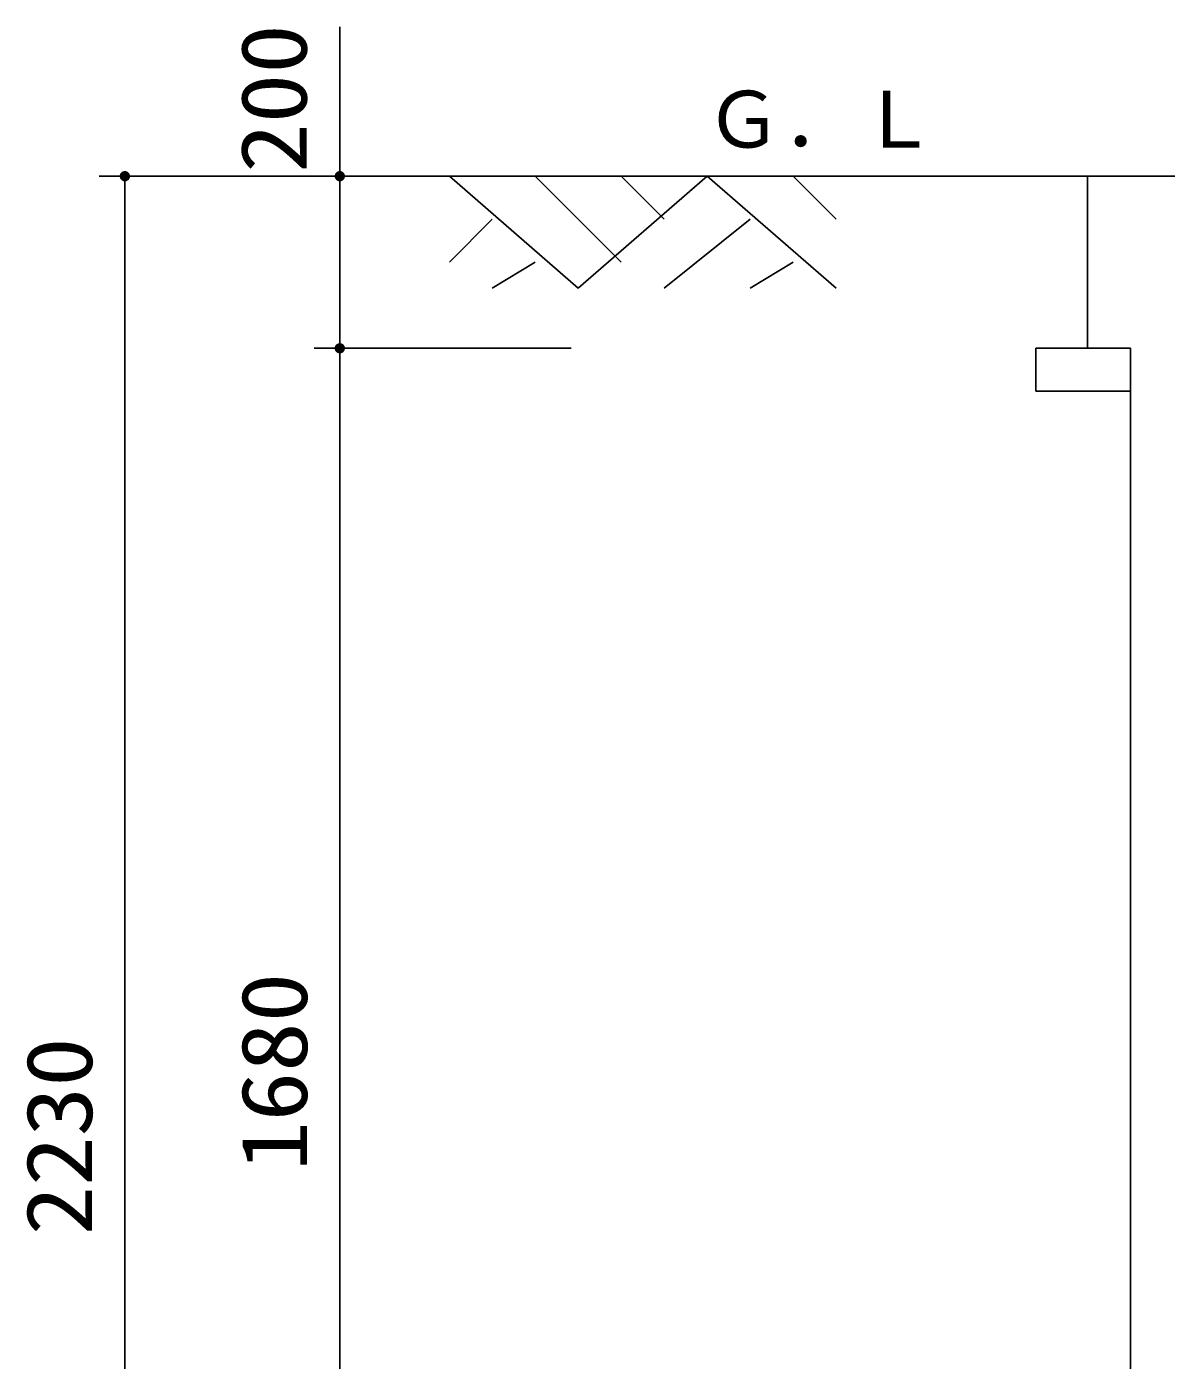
# Model space of a CAD drawing. Units: millimetres, scale not verified. Extents: x -8910 to 8910, y -6308 to 6308.
# Drawn here: x -1189 to 137, y 569 to 2119 of the extents above; entities that cross this region are included whole.
import ezdxf
from ezdxf.enums import TextEntityAlignment as Align

# ---------------------------------------------------------------- set-up
doc = ezdxf.new("R2010")
doc.units = ezdxf.units.MM
doc.header["$LTSCALE"] = 30
doc.layers.add('0-1_製作', color=5, linetype='Continuous', lineweight=25)
doc.layers.add('0-5_空気管', color=3, linetype='Continuous', lineweight=25)
doc.styles.add('ＭＳ ゴシック', font='')
doc.styles.get('ＭＳ ゴシック').set_extended_font_data('MS Gothic')

msp = doc.modelspace()

# ---------------------------------------------------------------- linework, layer by layer
at = {"layer": '0-1_製作', "color": 2}
for p, q in [((-824.84, 1945.36), (-824.84, 2119.18)), ((-1104.84, 1945.36), (-824.84, 1945.36)), ((2148.76, 1945.36), (-1070.3, 1945.36)), ((-854.84, 1945.36), (-555.59, 1945.36)), ((-697.45, 1945.36), (-547.45, 1815.36)), ((-597.45, 1945.36), (-497.45, 1845.37)), ((-497.45, 1945.36), (-447.45, 1895.37)), ((-297.45, 1945.36), (-247.44, 1895.37)), ((44.7, 1945.36), (44.7, 1745.36)), ((-697.45, 1845.37), (-647.45, 1895.37)), ((-447.45, 1815.36), (-347.45, 1895.37)), ((-647.45, 1815.36), (-597.45, 1845.37)), ((-347.45, 1815.36), (-297.45, 1845.37)), ((-854.84, 1745.36), (-555.59, 1745.36)), ((-15.3, 1745.36), (-15.3, 1695.36)), ((-15.3, 1745.36), (94.7, 1745.36)), ((94.7, 1745.36), (94.7, 65.36)), ((-15.3, 1695.36), (94.7, 1695.36))]:
    msp.add_line(p, q, dxfattribs=at)
msp.add_lwpolyline([(-547.45, 1815.36), (-397.45, 1945.36), (-247.44, 1815.36)], dxfattribs=at)
at = {"layer": '0-1_製作'}
for points in [[(-1074.84, 1945.36), (-1080.84, 1945.36), (-1080.83, 1945.74)], [(-1074.84, 1945.36), (-1080.79, 1944.61), (-1080.84, 1945.36)], [(-1074.84, 1945.36), (-1080.83, 1945.74), (-1080.73, 1946.49)], [(-1074.84, 1945.36), (-1080.65, 1943.87), (-1080.79, 1944.61)], [(-1074.84, 1945.36), (-1080.73, 1946.49), (-1080.55, 1947.22)], [(-1074.84, 1945.36), (-1080.42, 1943.15), (-1080.65, 1943.87)], [(-1074.84, 1945.36), (-1080.55, 1947.22), (-1080.27, 1947.92)], [(-1074.84, 1945.36), (-1080.1, 1942.47), (-1080.42, 1943.15)], [(-1074.84, 1951.36), (-1080.27, 1947.92), (-1079.91, 1948.58)], [(-1074.84, 1945.36), (-1080.27, 1947.92), (-1074.84, 1951.36)], [(-1074.84, 1945.36), (-1079.69, 1941.83), (-1080.1, 1942.47)], [(-1074.84, 1951.36), (-1079.91, 1948.58), (-1075.59, 1951.31)], [(-1075.59, 1951.31), (-1079.91, 1948.58), (-1079.46, 1949.19)], [(-1074.84, 1939.36), (-1079.69, 1941.83), (-1074.84, 1945.36)], [(-1074.84, 1939.36), (-1079.21, 1941.25), (-1079.69, 1941.83)], [(-1075.59, 1951.31), (-1079.46, 1949.19), (-1076.33, 1951.17)], [(-1076.33, 1951.17), (-1079.46, 1949.19), (-1078.95, 1949.74)], [(-1074.84, 1939.36), (-1078.66, 1940.74), (-1079.21, 1941.25)], [(-1076.33, 1951.17), (-1078.95, 1949.74), (-1077.05, 1950.94)], [(-1077.05, 1950.94), (-1078.95, 1949.74), (-1078.37, 1950.22)], [(-1074.84, 1939.36), (-1078.05, 1940.3), (-1078.66, 1940.74)], [(-1077.05, 1950.94), (-1078.37, 1950.22), (-1077.73, 1950.62)], [(-1074.84, 1939.36), (-1077.39, 1939.93), (-1078.05, 1940.3)], [(-1074.84, 1939.36), (-1076.69, 1939.65), (-1077.39, 1939.93)], [(-1074.84, 1939.36), (-1075.96, 1939.47), (-1076.69, 1939.65)], [(-1074.84, 1939.36), (-1075.22, 1939.37), (-1075.96, 1939.47)], [(-1074.46, 1951.35), (-1074.84, 1945.36), (-1074.84, 1951.36)], [(-1073.72, 1951.25), (-1074.84, 1945.36), (-1074.46, 1951.35)], [(-1072.99, 1951.07), (-1074.84, 1945.36), (-1073.72, 1951.25)], [(-1072.29, 1950.79), (-1074.84, 1945.36), (-1072.99, 1951.07)], [(-1071.62, 1950.43), (-1074.84, 1945.36), (-1072.29, 1950.79)], [(-1071.02, 1949.98), (-1074.84, 1945.36), (-1071.62, 1950.43)], [(-1070.47, 1949.47), (-1074.84, 1945.36), (-1071.02, 1949.98)], [(-1069.99, 1948.89), (-1074.84, 1945.36), (-1070.47, 1949.47)], [(-1069.58, 1948.25), (-1074.84, 1945.36), (-1069.99, 1948.89)], [(-1069.58, 1948.25), (-1068.84, 1945.36), (-1074.84, 1945.36)], [(-1068.84, 1945.36), (-1074.84, 1939.36), (-1074.84, 1945.36)], [(-1068.85, 1944.98), (-1074.84, 1939.36), (-1068.84, 1945.36)], [(-1068.95, 1944.24), (-1074.84, 1939.36), (-1068.85, 1944.98)], [(-1069.13, 1943.51), (-1074.84, 1939.36), (-1068.95, 1944.24)], [(-1069.41, 1942.81), (-1074.84, 1939.36), (-1069.13, 1943.51)], [(-1069.77, 1942.15), (-1074.84, 1939.36), (-1069.41, 1942.81)], [(-1069.77, 1942.15), (-1074.09, 1939.41), (-1074.84, 1939.36)], [(-1070.22, 1941.54), (-1074.09, 1939.41), (-1069.77, 1942.15)], [(-1070.22, 1941.54), (-1073.35, 1939.55), (-1074.09, 1939.41)], [(-1070.73, 1940.99), (-1073.35, 1939.55), (-1070.22, 1941.54)], [(-1070.73, 1940.99), (-1072.63, 1939.78), (-1073.35, 1939.55)], [(-1071.31, 1940.51), (-1072.63, 1939.78), (-1070.73, 1940.99)], [(-1071.31, 1940.51), (-1071.95, 1940.1), (-1072.63, 1939.78)], [(-1069.26, 1947.57), (-1068.84, 1945.36), (-1069.58, 1948.25)], [(-1069.03, 1946.85), (-1068.84, 1945.36), (-1069.26, 1947.57)], [(-1068.89, 1946.11), (-1068.84, 1945.36), (-1069.03, 1946.85)], [(-824.84, 1945.36), (-830.84, 1945.36), (-830.83, 1945.74)], [(-824.84, 1945.36), (-830.79, 1944.61), (-830.84, 1945.36)], [(-824.84, 1945.36), (-830.83, 1945.74), (-830.73, 1946.49)], [(-824.84, 1945.36), (-830.65, 1943.87), (-830.79, 1944.61)], [(-824.84, 1945.36), (-830.73, 1946.49), (-830.55, 1947.22)], [(-824.84, 1945.36), (-830.42, 1943.15), (-830.65, 1943.87)], [(-824.84, 1945.36), (-830.55, 1947.22), (-830.27, 1947.92)], [(-824.84, 1945.36), (-830.1, 1942.47), (-830.42, 1943.15)], [(-824.84, 1945.36), (-830.27, 1947.92), (-829.91, 1948.58)], [(-824.84, 1939.36), (-830.1, 1942.47), (-824.84, 1945.36)], [(-824.84, 1939.36), (-829.69, 1941.83), (-830.1, 1942.47)], [(-824.84, 1945.36), (-829.91, 1948.58), (-829.46, 1949.19)], [(-824.84, 1939.36), (-829.21, 1941.25), (-829.69, 1941.83)], [(-824.84, 1951.36), (-829.46, 1949.19), (-828.95, 1949.74)], [(-824.84, 1945.36), (-829.46, 1949.19), (-824.84, 1951.36)], [(-824.84, 1939.36), (-828.66, 1940.74), (-829.21, 1941.25)], [(-824.84, 1951.36), (-828.95, 1949.74), (-825.59, 1951.31)], [(-825.59, 1951.31), (-828.95, 1949.74), (-828.37, 1950.22)], [(-824.84, 1939.36), (-828.05, 1940.3), (-828.66, 1940.74)], [(-825.59, 1951.31), (-828.37, 1950.22), (-826.33, 1951.17)], [(-826.33, 1951.17), (-828.37, 1950.22), (-827.73, 1950.62)], [(-824.84, 1939.36), (-827.39, 1939.93), (-828.05, 1940.3)], [(-826.33, 1951.17), (-827.73, 1950.62), (-827.05, 1950.94)], [(-824.84, 1939.36), (-826.69, 1939.65), (-827.39, 1939.93)], [(-824.84, 1939.36), (-825.96, 1939.47), (-826.69, 1939.65)], [(-824.84, 1939.36), (-825.22, 1939.37), (-825.96, 1939.47)], [(-824.46, 1951.35), (-824.84, 1945.36), (-824.84, 1951.36)], [(-823.72, 1951.25), (-824.84, 1945.36), (-824.46, 1951.35)], [(-822.99, 1951.07), (-824.84, 1945.36), (-823.72, 1951.25)], [(-822.29, 1950.79), (-824.84, 1945.36), (-822.99, 1951.07)], [(-821.62, 1950.43), (-824.84, 1945.36), (-822.29, 1950.79)], [(-821.02, 1949.98), (-824.84, 1945.36), (-821.62, 1950.43)], [(-820.47, 1949.47), (-824.84, 1945.36), (-821.02, 1949.98)], [(-819.99, 1948.89), (-824.84, 1945.36), (-820.47, 1949.47)], [(-819.58, 1948.25), (-824.84, 1945.36), (-819.99, 1948.89)], [(-819.26, 1947.57), (-824.84, 1945.36), (-819.58, 1948.25)], [(-819.26, 1947.57), (-818.84, 1945.36), (-824.84, 1945.36)], [(-818.84, 1945.36), (-824.84, 1939.36), (-824.84, 1945.36)], [(-818.85, 1944.98), (-824.84, 1939.36), (-818.84, 1945.36)], [(-818.95, 1944.24), (-824.84, 1939.36), (-818.85, 1944.98)], [(-819.13, 1943.51), (-824.84, 1939.36), (-818.95, 1944.24)], [(-819.41, 1942.81), (-824.84, 1939.36), (-819.13, 1943.51)], [(-819.77, 1942.15), (-824.84, 1939.36), (-819.41, 1942.81)], [(-820.22, 1941.54), (-824.84, 1939.36), (-819.77, 1942.15)], [(-820.73, 1940.99), (-824.84, 1939.36), (-820.22, 1941.54)], [(-820.73, 1940.99), (-824.09, 1939.41), (-824.84, 1939.36)], [(-821.31, 1940.51), (-824.09, 1939.41), (-820.73, 1940.99)], [(-821.31, 1940.51), (-823.35, 1939.55), (-824.09, 1939.41)], [(-821.95, 1940.1), (-823.35, 1939.55), (-821.31, 1940.51)], [(-821.95, 1940.1), (-822.63, 1939.78), (-823.35, 1939.55)], [(-819.03, 1946.85), (-818.84, 1945.36), (-819.26, 1947.57)], [(-818.89, 1946.11), (-818.84, 1945.36), (-819.03, 1946.85)], [(-824.84, 1745.36), (-830.84, 1745.36), (-830.83, 1745.74)], [(-824.84, 1745.36), (-830.79, 1744.61), (-830.84, 1745.36)], [(-824.84, 1745.36), (-830.83, 1745.74), (-830.73, 1746.49)], [(-824.84, 1745.36), (-830.65, 1743.87), (-830.79, 1744.61)], [(-824.84, 1745.36), (-830.73, 1746.49), (-830.55, 1747.22)], [(-824.84, 1745.36), (-830.42, 1743.15), (-830.65, 1743.87)], [(-824.84, 1745.36), (-830.55, 1747.22), (-830.27, 1747.92)], [(-824.84, 1745.36), (-830.1, 1742.47), (-830.42, 1743.15)], [(-824.84, 1745.36), (-830.27, 1747.92), (-829.91, 1748.58)], [(-824.84, 1739.36), (-830.1, 1742.47), (-824.84, 1745.36)], [(-824.84, 1739.36), (-829.69, 1741.83), (-830.1, 1742.47)], [(-824.84, 1751.36), (-829.91, 1748.58), (-829.46, 1749.19)], [(-824.84, 1745.36), (-829.91, 1748.58), (-824.84, 1751.36)], [(-824.84, 1739.36), (-829.21, 1741.25), (-829.69, 1741.83)], [(-824.84, 1751.36), (-829.46, 1749.19), (-825.59, 1751.31)], [(-825.59, 1751.31), (-829.46, 1749.19), (-828.95, 1749.74)], [(-824.84, 1739.36), (-828.66, 1740.74), (-829.21, 1741.25)], [(-825.59, 1751.31), (-828.95, 1749.74), (-826.33, 1751.17)], [(-826.33, 1751.17), (-828.95, 1749.74), (-828.37, 1750.22)], [(-824.84, 1739.36), (-828.05, 1740.3), (-828.66, 1740.74)], [(-826.33, 1751.17), (-828.37, 1750.22), (-827.05, 1750.94)], [(-827.05, 1750.94), (-828.37, 1750.22), (-827.73, 1750.62)], [(-824.84, 1739.36), (-827.39, 1739.93), (-828.05, 1740.3)], [(-824.84, 1739.36), (-826.69, 1739.66), (-827.39, 1739.93)], [(-824.84, 1739.36), (-825.96, 1739.47), (-826.69, 1739.66)], [(-824.84, 1739.36), (-825.22, 1739.37), (-825.96, 1739.47)], [(-824.46, 1751.35), (-824.84, 1745.36), (-824.84, 1751.36)], [(-823.72, 1751.26), (-824.84, 1745.36), (-824.46, 1751.35)], [(-822.99, 1751.07), (-824.84, 1745.36), (-823.72, 1751.26)], [(-822.29, 1750.79), (-824.84, 1745.36), (-822.99, 1751.07)], [(-821.62, 1750.43), (-824.84, 1745.36), (-822.29, 1750.79)], [(-821.02, 1749.98), (-824.84, 1745.36), (-821.62, 1750.43)], [(-820.47, 1749.47), (-824.84, 1745.36), (-821.02, 1749.98)], [(-819.99, 1748.89), (-824.84, 1745.36), (-820.47, 1749.47)], [(-819.58, 1748.25), (-824.84, 1745.36), (-819.99, 1748.89)], [(-819.26, 1747.57), (-824.84, 1745.36), (-819.58, 1748.25)], [(-819.26, 1747.57), (-818.84, 1745.36), (-824.84, 1745.36)], [(-818.84, 1745.36), (-824.84, 1739.36), (-824.84, 1745.36)], [(-818.85, 1744.98), (-824.84, 1739.36), (-818.84, 1745.36)], [(-818.95, 1744.24), (-824.84, 1739.36), (-818.85, 1744.98)], [(-819.13, 1743.51), (-824.84, 1739.36), (-818.95, 1744.24)], [(-819.41, 1742.81), (-824.84, 1739.36), (-819.13, 1743.51)], [(-819.77, 1742.15), (-824.84, 1739.36), (-819.41, 1742.81)], [(-820.22, 1741.54), (-824.84, 1739.36), (-819.77, 1742.15)], [(-820.22, 1741.54), (-824.09, 1739.41), (-824.84, 1739.36)], [(-820.73, 1740.99), (-824.09, 1739.41), (-820.22, 1741.54)], [(-820.73, 1740.99), (-823.35, 1739.55), (-824.09, 1739.41)], [(-821.31, 1740.51), (-823.35, 1739.55), (-820.73, 1740.99)], [(-821.31, 1740.51), (-822.63, 1739.78), (-823.35, 1739.55)], [(-821.95, 1740.1), (-822.63, 1739.78), (-821.31, 1740.51)], [(-819.03, 1746.85), (-818.84, 1745.36), (-819.26, 1747.57)], [(-818.89, 1746.11), (-818.84, 1745.36), (-819.03, 1746.85)]]:
    msp.add_solid(points, dxfattribs=at)
at = {"layer": '0-5_空気管', "color": 2}
for p, q in [((-1074.84, 1945.36), (-1074.84, -284.64)), ((-824.84, 1945.36), (-824.84, 1745.36)), ((-824.84, 1745.36), (-824.84, 65.36))]:
    msp.add_line(p, q, dxfattribs=at)

# ---------------------------------------------------------------- texts
at = {"layer": '0-1_製作', "color": 4, "style": 'ＭＳ ゴシック', "width": 1.1}
for s, p in [('200', (-840.25, 1949.26)), ('1680', (-839.84, 789.11))]:
    msp.add_text(s, height=76.98, rotation=90, dxfattribs=at).set_placement(p, align=Align.BOTTOM_LEFT)
at = {"layer": '0-1_製作', "color": 4, "style": 'ＭＳ ゴシック'}
msp.add_text('Ｇ．Ｌ', height=65.98, dxfattribs=at).set_placement((-400.28, 1958.91), align=Align.BOTTOM_LEFT)
at = {"layer": '0-5_空気管', "color": 4, "style": 'ＭＳ ゴシック', "width": 1.1}
msp.add_text('2230', height=76.98, rotation=90, dxfattribs=at).set_placement((-1089.84, 714.11), align=Align.BOTTOM_LEFT)

doc.saveas('drawing.dxf')
